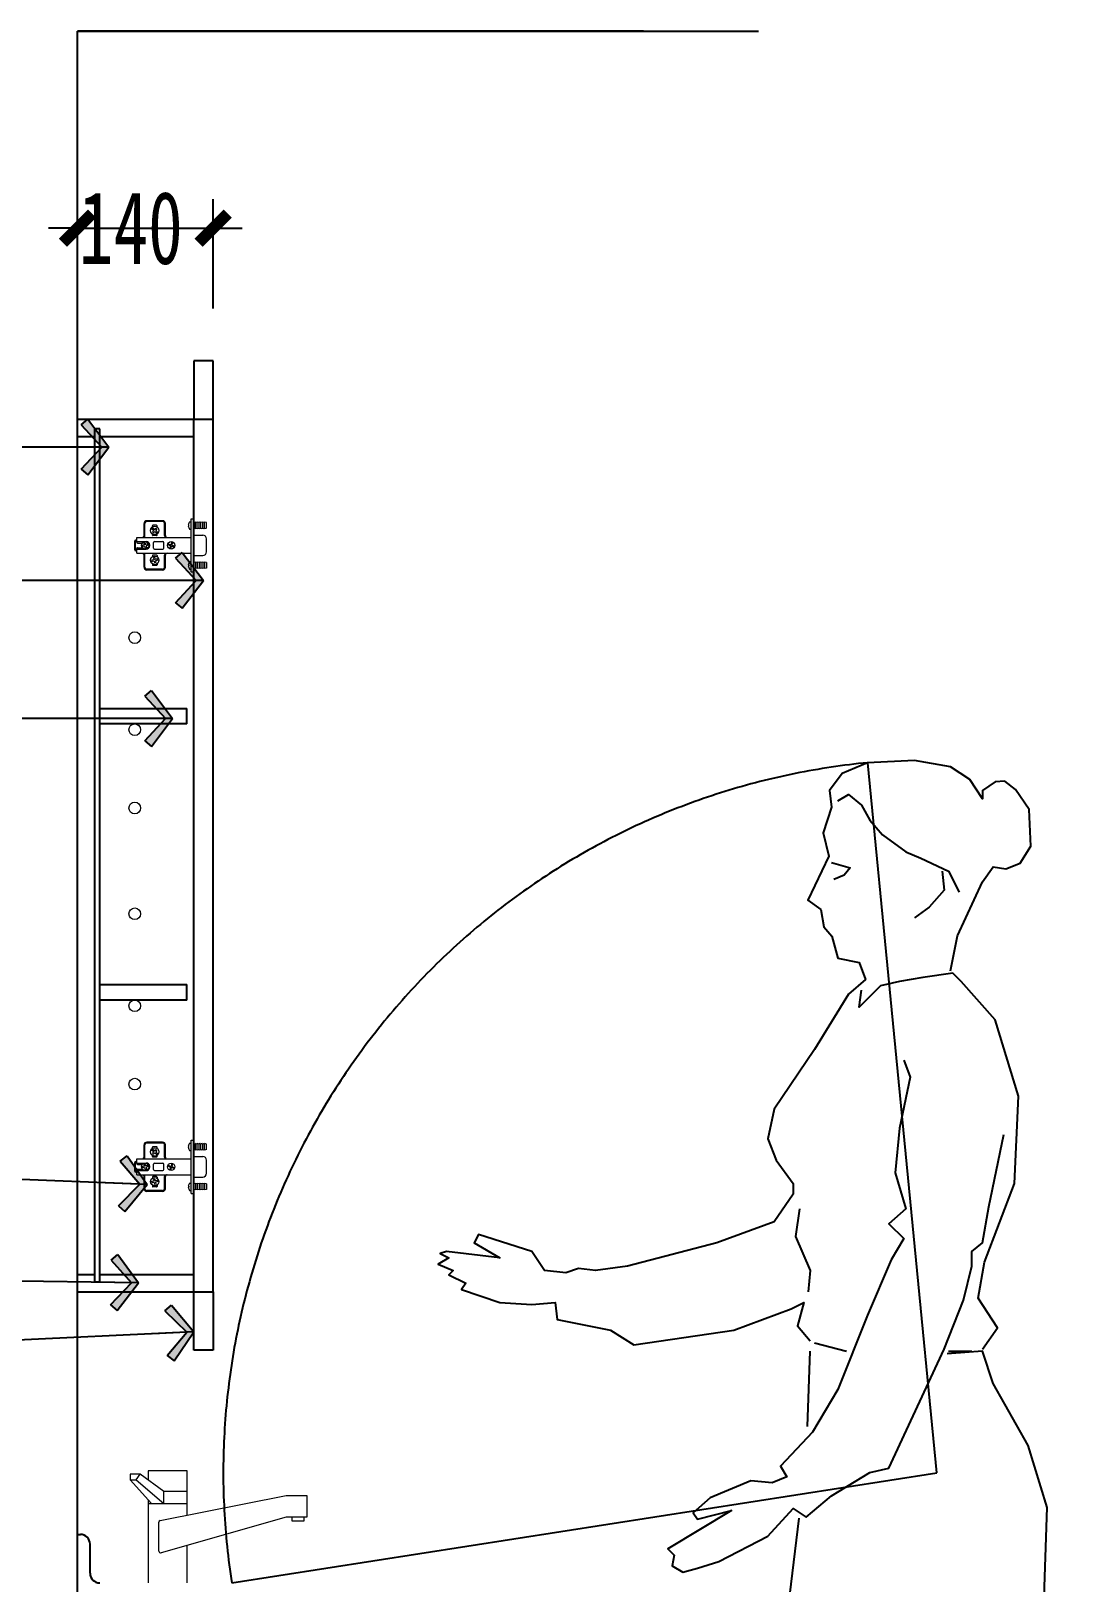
# Model space of a CAD drawing. Header units: millimetres. Extents: x 3104083 to 3173399, y -3165492 to -3044687.
# Drawn here: x 3143369 to 3144436, y -3120005 to -3118405 of the extents above; entities that cross this region are included whole.
import ezdxf

# ---------------------------------------------------------------- set-up
doc = ezdxf.new("R2010")
doc.units = ezdxf.units.MM
doc.header["$LTSCALE"] = 500
doc.header["$MEASUREMENT"] = 0
doc.header["$PDMODE"] = 2
doc.linetypes.add('ACAD_ISO03W100', pattern=[30, 12, -18])
doc.layers.get('0').update_dxf_attribs({"linetype": 'CONTINUOUS'})
doc.layers.get('DEFPOINTS').update_dxf_attribs({"linetype": 'CONTINUOUS'})
for name, color, linetype in [('1', 1, 'CONTINUOUS'), ('P-完成面', 3, 'CONTINUOUS'), ('W-基础引线', 35, 'CONTINUOUS'), ('台面', 4, 'CONTINUOUS'), ('柜体', 2, 'CONTINUOUS')]:
    doc.layers.add(name, color=color, linetype=linetype)
for name, color, linetype, lineweight in [('五金辅助件', 25, 'CONTINUOUS', 13), ('墙体', 6, 'CONTINUOUS', 25), ('家具1', 65, 'CONTINUOUS', 9)]:
    doc.layers.add(name, color=color, linetype=linetype, lineweight=lineweight)
doc.styles.add('DIM', font='SimSun.ttf', dxfattribs={"width": 0.7})
doc.dimstyles.new('30', dxfattribs={"dimscale": 30, "dimtxt": 2.5, "dimasz": 1, "dimexe": 1, "dimexo": 1, "dimgap": 0.5, "dimtad": 1, "dimdec": 0, "dimzin": 0, "dimdsep": 46, "dimtxsty": 'DIM', "dimblk": 'ARCHTICK', "dimcen": 0, "dimclrd": 5, "dimclre": 5, "dimclrt": 35, "dimadec": 0, "dimazin": 0, "dimtfac": 0.5, "dimtdec": 0, "dimtix": 1, "dimtmove": 2, "dimatfit": 2, "dimldrblk": 'A', "dimfxl": 0, "dimtolj": 1, "dimtzin": 0, "dimlwd": -1, "dimlwe": -1, "dimarcsym": 0})
doc.dimstyles.new('基础引线', dxfattribs={"dimtxt": 3, "dimasz": 0.7, "dimexe": 2, "dimexo": 6, "dimgap": 1, "dimtad": 1, "dimdec": 0, "dimdsep": 46, "dimtxsty": 'Standard', "dimblk1": 'A', "dimblk2": 'A', "dimsah": 1, "dimcen": 3, "dimdle": 200, "dimclrd": 256, "dimclre": 256, "dimclrt": 2, "dimadec": 0, "dimazin": 0, "dimtfac": 1, "dimtdec": 0, "dimtix": 1, "dimtmove": 1, "dimatfit": 3, "dimldrblk": 'A', "dimfxl": 0, "dimtvp": 1, "dimtolj": 1, "dimtzin": 0, "dimarcsym": 0})

# ---------------------------------------------------------------- blocks, each defined once
blk = doc.blocks.new('_ArchTick')
at = {"color": 0, "linetype": 'ByBlock', "const_width": 0.4}
blk.add_lwpolyline([(-0.5, -0.5), (0.5, 0.5)], dxfattribs=at)
blk = doc.blocks.new('*D1781')
at = {"layer": 'DEFPOINTS', "color": 0, "ltscale": 100}
for p in [(3143556.6, -3118608.1), (3143416.6, -3118720.8), (3143556.6, -3118720.8)]:
    blk.add_point(p, dxfattribs=at)
at = {"layer": 'P-完成面', "color": 5, "ltscale": 100}
for p, q in [((3143416.6, -3118690.8), (3143416.6, -3118578.1)), ((3143556.6, -3118690.8), (3143556.6, -3118578.1)), ((3143416.6, -3118608.1), (3143386.6, -3118608.1)), ((3143416.6, -3118608.1), (3143556.6, -3118608.1)), ((3143556.6, -3118608.1), (3143586.6, -3118608.1))]:
    blk.add_line(p, q, dxfattribs=at)
at = {"layer": 'P-完成面', "color": 5, "ltscale": 100, "xscale": 30, "yscale": 30, "zscale": 30}
blk.add_blockref('_ArchTick', (3143416.6, -3118608.1), dxfattribs=at)
at = {"layer": 'P-完成面', "color": 5, "ltscale": 100, "xscale": 30, "yscale": 30, "zscale": 30, "rotation": 180}
blk.add_blockref('_ArchTick', (3143556.6, -3118608.1), dxfattribs=at)
at = {"layer": 'P-完成面', "color": 35, "ltscale": 100, "insert": (3143471.6, -3118608.1), "char_height": 75, "attachment_point": 5, "style": 'DIM'}
blk.add_mtext('\\A1;140', dxfattribs=at)
blk = doc.blocks.new('A')
for p, q in [((-1.435, 1.148), (-1.09, 1.437)), ((-1.435, 1.148), (-0.369, 0)), ((-1.09, 1.437), (0, 0)), ((-0.369, 0), (-2.127, 0)), ((-1.435, -1.148), (-0.369, 0)), ((-1.09, -1.437), (0, 0)), ((-1.435, -1.148), (-1.09, -1.437))]:
    blk.add_line(p, q)
for points in [[(-1.435, 1.148), (-1.09, 1.437), (-0.369, 0), (0, 0)], [(-1.435, -1.148), (-1.09, -1.437), (-0.369, 0), (0, 0)]]:
    blk.add_solid(points)
blk = doc.blocks.new('F02FMA01')
at = {"color": 0, "linetype": 'ByBlock'}
for p, q in [((31.9, 1529.2), (34.1, 1509.5)), ((34.1, 1509.5), (18.7, 1491.9)), ((18.7, 1491.9), (3.4, 1481)), ((-104.6, 1034.2), (-107.3, 956.5))]:
    blk.add_line(p, q, dxfattribs=at)
for points in [[(40.6, 1426.2), (47.8, 1462.5), (73.5, 1518.2), (84.5, 1533.6), (97.6, 1531.4), (112.4, 1537.3), (123.3, 1554.8), (121.8, 1592.7), (107.4, 1613.2), (96.4, 1622), (86.7, 1621.2), (73.5, 1612.4), (73.5, 1603.7), (60.4, 1623.4), (40.6, 1636.5), (3.4, 1643.1), (-44.9, 1640.9), (-71.2, 1629.9), (-84.3, 1612.4), (-82.1, 1594.9), (-90.9, 1568.6), (-84.9, 1544.7), (-106.7, 1499.2), (-93.1, 1489.7), (-90, 1471.6), (-81.7, 1461.9), (-75.6, 1439.4), (-53.6, 1435), (-47.1, 1417.5), (-64.6, 1402.1), (-99.7, 1345.2), (-141.3, 1283.8), (-147.9, 1253.2), (-139.1, 1231.2), (-121.6, 1207.1), (-121.6, 1196.2), (-141.3, 1167.7), (-200.5, 1145.8), (-292.6, 1121.7), (-325.5, 1117.3), (-343.1, 1119.5), (-356.2, 1115.1), (-378.1, 1117.3), (-391.3, 1137), (-446.1, 1154.6), (-450.5, 1145.8), (-424.2, 1130.5), (-479, 1137), (-485.6, 1134.9), (-476.8, 1130.5), (-487.8, 1123.9), (-472.4, 1117.3), (-476.8, 1112.9), (-459.3, 1104.2), (-463.6, 1097.6), (-424.2, 1084.5), (-391.3, 1082.3), (-367.2, 1084.5), (-365, 1066.9), (-310.2, 1056), (-286, 1040.7), (-183, 1056), (-123.8, 1077.9), (-110.6, 1084.5), (-117.2, 1060.4), (-104.1, 1045)], [(-75.6, 1601.5), (-64.6, 1608), (-51.4, 1597.1), (-42.7, 1581.8), (-29.5, 1566.4), (-5.4, 1548.9), (9.9, 1542.3), (38.5, 1529.2), (49.4, 1507.3)], [(-82.1, 1537.9), (-62.9, 1532.6), (-69, 1524.8), (-79.9, 1520.4)], [(73.5, 1036.3), (88.9, 1058.2), (69.1, 1088.9), (75.7, 1126.1), (106.4, 1207.1), (110.8, 1297), (86.7, 1375.8), (51.6, 1415.3), (42.8, 1424), (12.1, 1419.6), (-12, 1415.3), (-31.7, 1410.9), (-53.6, 1389), (-51.4, 1406.5)], [(-7.6, 1334.2), (-1, 1316.7), (-12, 1264.1), (-16.4, 1218.1), (-5.4, 1180.9), (-22.9, 1165.5), (-7.6, 1150.2), (-20.7, 1128.3), (-44.9, 1071.3), (-75.6, 994.7), (-101.9, 950.8), (-134.8, 915.8), (-128.2, 904.8), (-143.5, 898.3), (-165.5, 900.5), (-207.1, 882.9), (-224.7, 867.6), (-220.3, 861), (-185.2, 869.8), (-251, 830.4), (-244.4, 823.8), (-246.6, 812.8), (-235.6, 806.3), (-220.3, 810.6), (-198.3, 817.2), (-147.9, 843.5), (-121.6, 872), (-108.4, 863.2), (-82.1, 885.1), (-42.7, 909.2), (-22.9, 913.6), (34.1, 1036.3), (53.8, 1086.7), (62.6, 1121.7), (62.6, 1137), (73.5, 1145.8), (80.1, 1183.1), (95.5, 1257.5)], [(-115, 1180.9), (-119.4, 1152.4), (-104.1, 1117.3), (-106.3, 1095.4)], [(-99.7, 1042.8), (-66.8, 1034.1)], [(-115.7, 862), (-132.4, 725.9), (-132.4, 539.7), (-126.8, 375.8), (-104.6, 359.2), (-76.8, 348), (-60.1, 348), (-54.5, 217.5), (-57.3, 120.2), (-71.2, 78.6), (-132.4, 48), (-196.3, 25.8), (-201.9, 11.9), (-185.2, 6.3), (-160.2, 6.3), (-157.4, -4.8), (-115.7, -4.8), (48.4, -2), (53.9, 31.3), (37.2, 56.3), (31.7, 98), (42.8, 198), (67.8, 303.6), (76.2, 350.8), (137.3, 350.8), (159.6, 359.2), (148.5, 525.8), (134.6, 709.2), (140.1, 873.1), (120.7, 937), (84.5, 1000.9), (73.4, 1034.2), (37.2, 1031.5)], [(38.5, 1034.1), (62.6, 1034.1)], [(-149.1, 20.2), (-118.5, 28.6), (-68.4, 50.8), (-37.8, 78.6), (-26.7, 123), (-23.9, 228.6), (-29.5, 348)]]:
    blk.add_lwpolyline(points, dxfattribs=at)

msp = doc.modelspace()

# ---------------------------------------------------------------- linework, layer by layer
at = {"layer": '五金辅助件'}
for p, q in [((3143504.476, -3118909.678), (3143488.156, -3118909.678)), ((3143504.476, -3118910.638), (3143488.156, -3118910.638)), ((3143532.316, -3118910.72), (3143533.756, -3118910.72)), ((3143533.756, -3118962.478), (3143533.756, -3118907.758)), ((3143533.756, -3118907.758), (3143536.636, -3118907.758)), ((3143538.177, -3118911.68), (3143536.636, -3118911.295)), ((3143540.097, -3118911.68), (3143538.177, -3118911.2)), ((3143538.177, -3118917.92), (3143538.177, -3118911.2)), ((3143542.017, -3118911.68), (3143540.097, -3118911.2)), ((3143540.097, -3118917.92), (3143540.097, -3118911.2)), ((3143543.937, -3118911.68), (3143542.017, -3118911.2)), ((3143542.017, -3118917.92), (3143542.017, -3118911.2)), ((3143545.857, -3118911.68), (3143543.937, -3118911.2)), ((3143543.937, -3118917.92), (3143543.937, -3118911.2)), ((3143547.777, -3118911.68), (3143545.857, -3118911.2)), ((3143545.857, -3118917.92), (3143545.857, -3118911.2)), ((3143549.697, -3118911.68), (3143547.777, -3118911.2)), ((3143547.777, -3118917.92), (3143547.777, -3118911.2)), ((3143549.697, -3118917.44), (3143549.697, -3118911.68)), ((3143477.72, -3118926.958), (3143533.756, -3118926.958)), ((3143477.72, -3118931.758), (3143477.72, -3118926.958)), ((3143485.276, -3118924.816), (3143485.276, -3118912.558)), ((3143486.236, -3118924.816), (3143486.236, -3118912.558)), ((3143492.693, -3118917.405), (3143495.298, -3118919.801)), ((3143493.667, -3118916.345), (3143496.273, -3118918.741)), ((3143493.916, -3118916.166), (3143493.916, -3118914.958)), ((3143493.916, -3118924.558), (3143493.916, -3118923.35)), ((3143495.298, -3118919.801), (3143493.999, -3118921.214)), ((3143493.999, -3118921.214), (3143495.059, -3118922.189)), ((3143498.236, -3118914.478), (3143494.396, -3118914.478)), ((3143498.236, -3118925.038), (3143494.396, -3118925.038)), ((3143496.358, -3118920.776), (3143495.059, -3118922.189)), ((3143497.572, -3118917.328), (3143496.273, -3118918.741)), ((3143496.358, -3118920.776), (3143498.964, -3118923.171)), ((3143498.632, -3118918.302), (3143497.333, -3118919.716)), ((3143497.333, -3118919.716), (3143499.938, -3118922.111)), ((3143497.572, -3118917.328), (3143498.632, -3118918.302)), ((3143498.716, -3118916.166), (3143498.716, -3118914.958)), ((3143498.716, -3118924.558), (3143498.716, -3118923.35)), ((3143506.396, -3118925.038), (3143506.396, -3118912.558)), ((3143507.356, -3118925.038), (3143507.356, -3118912.558)), ((3143530.876, -3118914.08), (3143531.366, -3118914.08)), ((3143530.876, -3118915.04), (3143531.366, -3118915.04)), ((3143531.366, -3118915.04), (3143531.366, -3118914.08)), ((3143532.316, -3118918.4), (3143533.756, -3118918.4)), ((3143538.177, -3118917.44), (3143536.636, -3118917.826)), ((3143536.636, -3118924.558), (3143545.857, -3118924.558)), ((3143540.097, -3118917.44), (3143538.177, -3118917.92)), ((3143542.017, -3118917.44), (3143540.097, -3118917.92)), ((3143543.937, -3118917.44), (3143542.017, -3118917.92)), ((3143545.857, -3118917.44), (3143543.937, -3118917.92)), ((3143547.777, -3118917.44), (3143545.857, -3118917.92)), ((3143549.697, -3118917.44), (3143547.777, -3118917.92)), ((3143475.676, -3118939.684), (3143475.676, -3118930.553)), ((3143476.36, -3118929.633), (3143477.72, -3118929.225)), ((3143477.72, -3118941.012), (3143476.36, -3118940.604)), ((3143476.636, -3118938.97), (3143476.636, -3118931.267)), ((3143477.32, -3118930.347), (3143477.72, -3118930.227)), ((3143477.72, -3118940.009), (3143477.32, -3118939.889)), ((3143477.72, -3118931.278), (3143487.32, -3118931.278)), ((3143477.72, -3118943.278), (3143477.72, -3118938.478)), ((3143477.72, -3118938.958), (3143487.32, -3118938.958)), ((3143477.72, -3118943.278), (3143533.756, -3118943.278)), ((3143478.68, -3118932.718), (3143483.458, -3118932.718)), ((3143478.68, -3118937.518), (3143483.458, -3118937.518)), ((3143485.592, -3118934.578), (3143482.552, -3118935.277)), ((3143485.915, -3118935.981), (3143482.874, -3118936.68)), ((3143486.566, -3118932.384), (3143485.162, -3118932.707)), ((3143485.162, -3118932.707), (3143485.592, -3118934.578)), ((3143485.915, -3118935.981), (3143486.345, -3118937.853)), ((3143487.748, -3118937.53), (3143486.345, -3118937.853)), ((3143486.566, -3118932.384), (3143486.996, -3118934.255)), ((3143490.037, -3118933.557), (3143486.996, -3118934.255)), ((3143490.359, -3118934.96), (3143487.318, -3118935.659)), ((3143487.318, -3118935.659), (3143487.748, -3118937.53)), ((3143491.16, -3118935.598), (3143491.16, -3118934.638)), ((3143495, -3118937.998), (3143495, -3118932.238)), ((3143495.96, -3118931.278), (3143504.6, -3118931.278)), ((3143495.96, -3118938.958), (3143504.6, -3118938.958)), ((3143505.56, -3118937.998), (3143505.56, -3118932.238)), ((3143509.46, -3118934.287), (3143512.175, -3118935.25)), ((3143509.781, -3118933.382), (3143512.496, -3118934.345)), ((3143512.466, -3118935.863), (3143511.503, -3118938.577)), ((3143513.371, -3118936.184), (3143512.408, -3118938.898)), ((3143514.072, -3118931.339), (3143513.108, -3118934.053)), ((3143513.984, -3118935.892), (3143516.698, -3118936.855)), ((3143514.976, -3118931.66), (3143514.013, -3118934.374)), ((3143514.305, -3118934.987), (3143517.019, -3118935.95)), ((3143549.697, -3118941.838), (3143549.697, -3118928.398)), ((3143485.276, -3118957.678), (3143485.276, -3118945.421)), ((3143486.236, -3118957.678), (3143486.236, -3118945.421)), ((3143504.476, -3118959.598), (3143488.156, -3118959.598)), ((3143495.453, -3118949.938), (3143492.003, -3118950.73)), ((3143495.775, -3118951.341), (3143492.325, -3118952.134)), ((3143493.916, -3118945.678), (3143493.916, -3118946.886)), ((3143493.916, -3118954.07), (3143493.916, -3118955.278)), ((3143498.236, -3118945.198), (3143494.396, -3118945.198)), ((3143498.236, -3118955.758), (3143494.396, -3118955.758)), ((3143496.426, -3118947.744), (3143495.023, -3118948.067)), ((3143495.023, -3118948.067), (3143495.453, -3118949.938)), ((3143495.775, -3118951.341), (3143496.205, -3118953.213)), ((3143497.608, -3118952.89), (3143496.205, -3118953.213)), ((3143496.426, -3118947.744), (3143496.856, -3118949.615)), ((3143500.306, -3118948.823), (3143496.856, -3118949.615)), ((3143500.628, -3118950.226), (3143497.179, -3118951.019)), ((3143497.179, -3118951.019), (3143497.608, -3118952.89)), ((3143498.716, -3118945.678), (3143498.716, -3118946.886)), ((3143498.716, -3118954.07), (3143498.716, -3118955.278)), ((3143506.396, -3118957.678), (3143506.396, -3118945.198)), ((3143507.356, -3118957.678), (3143507.356, -3118945.198)), ((3143530.876, -3118955.197), (3143531.366, -3118955.197)), ((3143530.876, -3118956.157), (3143531.366, -3118956.157)), ((3143531.366, -3118955.197), (3143531.366, -3118956.157)), ((3143532.316, -3118951.837), (3143533.756, -3118951.837)), ((3143532.316, -3118959.517), (3143533.756, -3118959.517)), ((3143536.636, -3118945.678), (3143545.857, -3118945.678)), ((3143538.177, -3118952.797), (3143536.636, -3118952.411)), ((3143538.177, -3118958.557), (3143536.636, -3118958.942)), ((3143538.177, -3118952.317), (3143538.177, -3118959.037)), ((3143540.097, -3118952.797), (3143538.177, -3118952.317)), ((3143540.097, -3118958.557), (3143538.177, -3118959.037)), ((3143540.097, -3118952.317), (3143540.097, -3118959.037)), ((3143542.017, -3118952.797), (3143540.097, -3118952.317)), ((3143542.017, -3118958.557), (3143540.097, -3118959.037)), ((3143542.017, -3118952.317), (3143542.017, -3118959.037)), ((3143543.937, -3118952.797), (3143542.017, -3118952.317)), ((3143543.937, -3118958.557), (3143542.017, -3118959.037)), ((3143543.937, -3118952.317), (3143543.937, -3118959.037)), ((3143545.857, -3118952.797), (3143543.937, -3118952.317)), ((3143545.857, -3118958.557), (3143543.937, -3118959.037)), ((3143545.857, -3118952.317), (3143545.857, -3118959.037)), ((3143547.777, -3118952.797), (3143545.857, -3118952.317)), ((3143547.777, -3118958.557), (3143545.857, -3118959.037)), ((3143547.777, -3118952.317), (3143547.777, -3118959.037)), ((3143549.697, -3118952.797), (3143547.777, -3118952.317)), ((3143549.697, -3118958.557), (3143547.777, -3118959.037)), ((3143549.697, -3118952.797), (3143549.697, -3118958.557)), ((3143504.476, -3118960.558), (3143488.156, -3118960.558)), ((3143533.756, -3118962.478), (3143536.636, -3118962.478)), ((3143504.476, -3119550.377), (3143488.156, -3119550.377)), ((3143504.476, -3119551.337), (3143488.156, -3119551.337)), ((3143532.316, -3119551.419), (3143533.756, -3119551.419)), ((3143533.756, -3119603.177), (3143533.756, -3119548.457)), ((3143533.756, -3119548.457), (3143536.636, -3119548.457)), ((3143540.097, -3119552.379), (3143538.177, -3119551.899)), ((3143538.177, -3119558.619), (3143538.177, -3119551.899)), ((3143542.017, -3119552.379), (3143540.097, -3119551.899)), ((3143540.097, -3119558.619), (3143540.097, -3119551.899)), ((3143543.937, -3119552.379), (3143542.017, -3119551.899)), ((3143542.017, -3119558.619), (3143542.017, -3119551.899)), ((3143545.857, -3119552.379), (3143543.937, -3119551.899)), ((3143543.937, -3119558.619), (3143543.937, -3119551.899)), ((3143547.777, -3119552.379), (3143545.857, -3119551.899)), ((3143545.857, -3119558.619), (3143545.857, -3119551.899)), ((3143549.697, -3119552.379), (3143547.777, -3119551.899)), ((3143547.777, -3119558.619), (3143547.777, -3119551.899)), ((3143477.72, -3119567.657), (3143533.756, -3119567.657)), ((3143477.72, -3119572.457), (3143477.72, -3119567.657)), ((3143485.276, -3119565.514), (3143485.276, -3119553.257)), ((3143486.236, -3119565.514), (3143486.236, -3119553.257)), ((3143492.693, -3119558.104), (3143495.298, -3119560.499)), ((3143493.667, -3119557.044), (3143496.273, -3119559.439)), ((3143493.916, -3119556.865), (3143493.916, -3119555.657)), ((3143493.916, -3119565.257), (3143493.916, -3119564.049)), ((3143495.298, -3119560.499), (3143493.999, -3119561.913)), ((3143493.999, -3119561.913), (3143495.059, -3119562.887)), ((3143498.236, -3119555.177), (3143494.396, -3119555.177)), ((3143498.236, -3119565.737), (3143494.396, -3119565.737)), ((3143496.358, -3119561.474), (3143495.059, -3119562.887)), ((3143497.572, -3119558.026), (3143496.273, -3119559.439)), ((3143496.358, -3119561.474), (3143498.964, -3119563.87)), ((3143498.632, -3119559.001), (3143497.333, -3119560.414)), ((3143497.333, -3119560.414), (3143499.938, -3119562.81)), ((3143497.572, -3119558.026), (3143498.632, -3119559.001)), ((3143498.716, -3119556.865), (3143498.716, -3119555.657)), ((3143498.716, -3119565.257), (3143498.716, -3119564.049)), ((3143506.396, -3119565.737), (3143506.396, -3119553.257)), ((3143507.356, -3119565.737), (3143507.356, -3119553.257)), ((3143530.876, -3119554.779), (3143531.366, -3119554.779)), ((3143530.876, -3119555.739), (3143531.366, -3119555.739)), ((3143531.366, -3119555.739), (3143531.366, -3119554.779)), ((3143532.316, -3119559.099), (3143533.756, -3119559.099)), ((3143538.177, -3119552.379), (3143536.636, -3119551.993)), ((3143538.177, -3119558.139), (3143536.636, -3119558.524)), ((3143536.636, -3119565.257), (3143545.857, -3119565.257)), ((3143540.097, -3119558.139), (3143538.177, -3119558.619)), ((3143542.017, -3119558.139), (3143540.097, -3119558.619)), ((3143543.937, -3119558.139), (3143542.017, -3119558.619)), ((3143545.857, -3119558.139), (3143543.937, -3119558.619)), ((3143547.777, -3119558.139), (3143545.857, -3119558.619)), ((3143549.697, -3119558.139), (3143547.777, -3119558.619)), ((3143549.697, -3119558.139), (3143549.697, -3119552.379)), ((3143475.676, -3119580.382), (3143475.676, -3119571.251)), ((3143476.36, -3119570.331), (3143477.72, -3119569.923)), ((3143477.72, -3119581.71), (3143476.36, -3119581.302)), ((3143476.636, -3119579.668), (3143476.636, -3119571.965)), ((3143477.32, -3119571.046), (3143477.72, -3119570.926)), ((3143477.72, -3119580.708), (3143477.32, -3119580.588)), ((3143477.72, -3119571.977), (3143487.32, -3119571.977)), ((3143477.72, -3119583.977), (3143477.72, -3119579.177)), ((3143477.72, -3119579.657), (3143487.32, -3119579.657)), ((3143477.72, -3119583.977), (3143533.756, -3119583.977)), ((3143478.68, -3119573.417), (3143483.458, -3119573.417)), ((3143478.68, -3119578.217), (3143483.458, -3119578.217)), ((3143485.592, -3119575.276), (3143482.552, -3119575.975)), ((3143485.915, -3119576.68), (3143482.874, -3119577.378)), ((3143486.566, -3119573.083), (3143485.162, -3119573.405)), ((3143485.162, -3119573.405), (3143485.592, -3119575.276)), ((3143485.915, -3119576.68), (3143486.345, -3119578.551)), ((3143487.748, -3119578.228), (3143486.345, -3119578.551)), ((3143486.566, -3119573.083), (3143486.996, -3119574.954)), ((3143490.037, -3119574.255), (3143486.996, -3119574.954)), ((3143490.359, -3119575.659), (3143487.318, -3119576.357)), ((3143487.318, -3119576.357), (3143487.748, -3119578.228)), ((3143491.16, -3119576.297), (3143491.16, -3119575.337)), ((3143495, -3119578.697), (3143495, -3119572.937)), ((3143495.96, -3119571.977), (3143504.6, -3119571.977)), ((3143495.96, -3119579.657), (3143504.6, -3119579.657)), ((3143505.56, -3119578.697), (3143505.56, -3119572.937)), ((3143509.46, -3119574.985), (3143512.175, -3119575.948)), ((3143509.781, -3119574.08), (3143512.496, -3119575.043)), ((3143512.466, -3119576.561), (3143511.503, -3119579.275)), ((3143513.371, -3119576.882), (3143512.408, -3119579.596)), ((3143514.072, -3119572.037), (3143513.108, -3119574.751)), ((3143513.984, -3119576.59), (3143516.698, -3119577.553)), ((3143514.976, -3119572.358), (3143514.013, -3119575.073)), ((3143514.305, -3119575.685), (3143517.019, -3119576.648)), ((3143549.697, -3119582.537), (3143549.697, -3119569.097)), ((3143485.276, -3119598.377), (3143485.276, -3119586.12)), ((3143486.236, -3119598.377), (3143486.236, -3119586.12)), ((3143495.453, -3119590.636), (3143492.003, -3119591.429)), ((3143495.775, -3119592.04), (3143492.325, -3119592.832)), ((3143493.916, -3119586.377), (3143493.916, -3119587.585)), ((3143493.916, -3119594.769), (3143493.916, -3119595.977)), ((3143498.236, -3119585.897), (3143494.396, -3119585.897)), ((3143498.236, -3119596.457), (3143494.396, -3119596.457)), ((3143496.426, -3119588.443), (3143495.023, -3119588.765)), ((3143495.023, -3119588.765), (3143495.453, -3119590.636)), ((3143495.775, -3119592.04), (3143496.205, -3119593.911)), ((3143497.608, -3119593.588), (3143496.205, -3119593.911)), ((3143496.426, -3119588.443), (3143496.856, -3119590.314)), ((3143500.306, -3119589.521), (3143496.856, -3119590.314)), ((3143500.628, -3119590.925), (3143497.179, -3119591.717)), ((3143497.179, -3119591.717), (3143497.608, -3119593.588)), ((3143498.716, -3119586.377), (3143498.716, -3119587.585)), ((3143498.716, -3119594.769), (3143498.716, -3119595.977)), ((3143506.396, -3119598.377), (3143506.396, -3119585.897)), ((3143507.356, -3119598.377), (3143507.356, -3119585.897)), ((3143530.876, -3119595.895), (3143531.366, -3119595.895)), ((3143530.876, -3119596.855), (3143531.366, -3119596.855)), ((3143531.366, -3119595.895), (3143531.366, -3119596.855)), ((3143532.316, -3119592.535), (3143533.756, -3119592.535)), ((3143536.636, -3119586.377), (3143545.857, -3119586.377)), ((3143538.177, -3119593.495), (3143536.636, -3119593.109)), ((3143538.177, -3119599.255), (3143536.636, -3119599.64)), ((3143538.177, -3119593.015), (3143538.177, -3119599.735)), ((3143540.097, -3119593.495), (3143538.177, -3119593.015)), ((3143540.097, -3119599.255), (3143538.177, -3119599.735)), ((3143540.097, -3119593.015), (3143540.097, -3119599.735)), ((3143542.017, -3119593.495), (3143540.097, -3119593.015)), ((3143542.017, -3119599.255), (3143540.097, -3119599.735)), ((3143542.017, -3119593.015), (3143542.017, -3119599.735)), ((3143543.937, -3119593.495), (3143542.017, -3119593.015)), ((3143543.937, -3119599.255), (3143542.017, -3119599.735)), ((3143543.937, -3119593.015), (3143543.937, -3119599.735)), ((3143545.857, -3119593.495), (3143543.937, -3119593.015)), ((3143545.857, -3119599.255), (3143543.937, -3119599.735)), ((3143545.857, -3119593.015), (3143545.857, -3119599.735)), ((3143547.777, -3119593.495), (3143545.857, -3119593.015)), ((3143547.777, -3119599.255), (3143545.857, -3119599.735)), ((3143547.777, -3119593.015), (3143547.777, -3119599.735)), ((3143549.697, -3119593.495), (3143547.777, -3119593.015)), ((3143549.697, -3119599.255), (3143547.777, -3119599.735)), ((3143549.697, -3119593.495), (3143549.697, -3119599.255)), ((3143504.476, -3119600.297), (3143488.156, -3119600.297)), ((3143504.476, -3119601.257), (3143488.156, -3119601.257)), ((3143532.316, -3119600.215), (3143533.756, -3119600.215)), ((3143533.756, -3119603.177), (3143536.636, -3119603.177))]:
    msp.add_line(p, q, dxfattribs=at)
for centre, radius in [((3143496.316, -3118919.758), 4.32), ((3143486.455, -3118935.118), 3.84), ((3143513.24, -3118935.118), 3.84), ((3143496.316, -3118950.478), 4.32), ((3143475.691, -3119030.295), 5.991), ((3143475.691, -3119125.18), 5.991), ((3143475.691, -3119205.907), 5.991), ((3143475.691, -3119314.983), 5.991), ((3143475.691, -3119409.869), 5.991), ((3143475.691, -3119490.595), 5.991), ((3143496.316, -3119560.457), 4.32), ((3143486.455, -3119575.817), 3.84), ((3143513.24, -3119575.817), 3.84), ((3143496.316, -3119591.177), 4.32)]:
    msp.add_circle(centre, radius, dxfattribs=at)
for centre, radius, start, end in [((3143488.156, -3118912.558), 2.88, 90, 180), ((3143488.156, -3118912.558), 1.92, 90, 180), ((3143504.476, -3118912.558), 2.88, 0, 90), ((3143504.476, -3118912.558), 1.92, 0, 90), ((3143536.716, -3118914.56), 5.84, 138.88791, 175.285439), ((3143482.396, -3118924.816), 2.88, 311.924093, 0), ((3143482.396, -3118924.816), 3.84, 326.080816, 0), ((3143496.316, -3118919.758), 2.869, 122.868001, 151.937832), ((3143494.396, -3118914.958), 0.48, 90, 180), ((3143494.396, -3118924.558), 0.48, 180, 270), ((3143496.316, -3118919.758), 2.869, 302.868001, 331.937832), ((3143498.236, -3118914.958), 0.48, 0, 90), ((3143498.236, -3118924.558), 0.48, 270, 0), ((3143509.276, -3118925.038), 2.88, 180, 221.810315), ((3143509.276, -3118925.038), 1.92, 180, 270), ((3143536.716, -3118914.56), 5.84, 184.714561, 221.11209), ((3143545.857, -3118928.398), 3.84, 0, 90), ((3143476.636, -3118930.553), 0.96, 106.699244, 180), ((3143476.636, -3118939.684), 0.96, 180, 253.300756), ((3143477.596, -3118931.267), 0.96, 106.699244, 180), ((3143477.596, -3118938.97), 0.96, 180, 253.300756), ((3143478.68, -3118931.758), 0.96, 180, 270), ((3143478.68, -3118938.478), 0.96, 90, 180), ((3143486.455, -3118935.118), 2.73, 177.650754, 208.229505), ((3143482.396, -3118945.421), 2.88, 0, 48.075907), ((3143482.396, -3118945.421), 3.84, 0, 33.919184), ((3143487.705, -3118934.713), 3.456, 1.233582, 96.394568), ((3143487.705, -3118935.524), 3.456, 263.605432, 358.766418), ((3143486.455, -3118935.118), 2.73, 357.650754, 28.229505), ((3143495.96, -3118932.238), 0.96, 90, 180), ((3143495.96, -3118937.998), 0.96, 180, 270), ((3143504.6, -3118932.238), 0.96, 0, 90), ((3143504.6, -3118937.998), 0.96, 270, 0), ((3143509.276, -3118945.198), 2.88, 138.189685, 180), ((3143509.276, -3118945.198), 1.92, 90, 180), ((3143512.014, -3118935.702), 0.48, 340.464436, 70.464436), ((3143512.656, -3118933.893), 0.48, 250.464436, 340.464436), ((3143513.824, -3118936.344), 0.48, 70.464436, 160.464436), ((3143514.466, -3118934.535), 0.48, 160.464436, 250.464436), ((3143545.857, -3118941.838), 3.84, 270, 0), ((3143488.156, -3118957.678), 2.88, 180, 270), ((3143488.156, -3118957.678), 1.92, 180, 270), ((3143496.316, -3118950.478), 2.869, 178.405214, 207.475045), ((3143494.396, -3118945.678), 0.48, 90, 180), ((3143494.396, -3118955.278), 0.48, 180, 270), ((3143498.236, -3118945.678), 0.48, 0, 90), ((3143498.236, -3118955.278), 0.48, 270, 0), ((3143496.316, -3118950.478), 2.869, 358.405214, 27.475045), ((3143504.476, -3118957.678), 1.92, 270, 0), ((3143504.476, -3118957.678), 2.88, 270, 0), ((3143536.716, -3118955.677), 5.84, 138.88791, 175.285439), ((3143536.716, -3118955.677), 5.84, 184.714561, 221.11209), ((3143488.156, -3119553.257), 2.88, 90, 180), ((3143488.156, -3119553.257), 1.92, 90, 180), ((3143504.476, -3119553.257), 2.88, 0, 90), ((3143504.476, -3119553.257), 1.92, 0, 90), ((3143536.716, -3119555.259), 5.84, 138.88791, 175.285439), ((3143482.396, -3119565.514), 2.88, 311.924093, 0), ((3143482.396, -3119565.514), 3.84, 326.080816, 0), ((3143496.316, -3119560.457), 2.869, 122.868001, 151.937832), ((3143494.396, -3119555.657), 0.48, 90, 180), ((3143494.396, -3119565.257), 0.48, 180, 270), ((3143496.316, -3119560.457), 2.869, 302.868001, 331.937832), ((3143498.236, -3119555.657), 0.48, 0, 90), ((3143498.236, -3119565.257), 0.48, 270, 0), ((3143509.276, -3119565.737), 2.88, 180, 221.810315), ((3143509.276, -3119565.737), 1.92, 180, 270), ((3143536.716, -3119555.259), 5.84, 184.714561, 221.11209), ((3143545.857, -3119569.097), 3.84, 0, 90), ((3143476.636, -3119571.251), 0.96, 106.699244, 180), ((3143476.636, -3119580.382), 0.96, 180, 253.300756), ((3143477.596, -3119571.965), 0.96, 106.699244, 180), ((3143477.596, -3119579.668), 0.96, 180, 253.300756), ((3143478.68, -3119572.457), 0.96, 180, 270), ((3143478.68, -3119579.177), 0.96, 90, 180), ((3143486.455, -3119575.817), 2.73, 177.650754, 208.229505), ((3143482.396, -3119586.12), 2.88, 0, 48.075907), ((3143482.396, -3119586.12), 3.84, 0, 33.919184), ((3143487.705, -3119575.411), 3.456, 1.233582, 96.394568), ((3143487.705, -3119576.222), 3.456, 263.605432, 358.766418), ((3143486.455, -3119575.817), 2.73, 357.650754, 28.229505), ((3143495.96, -3119572.937), 0.96, 90, 180), ((3143495.96, -3119578.697), 0.96, 180, 270), ((3143504.6, -3119572.937), 0.96, 0, 90), ((3143504.6, -3119578.697), 0.96, 270, 0), ((3143509.276, -3119585.897), 2.88, 138.189685, 180), ((3143509.276, -3119585.897), 1.92, 90, 180), ((3143512.014, -3119576.4), 0.48, 340.464436, 70.464436), ((3143512.656, -3119574.591), 0.48, 250.464436, 340.464436), ((3143513.824, -3119577.042), 0.48, 70.464436, 160.464436), ((3143514.466, -3119575.233), 0.48, 160.464436, 250.464436), ((3143545.857, -3119582.537), 3.84, 270, 0), ((3143488.156, -3119598.377), 2.88, 180, 270), ((3143488.156, -3119598.377), 1.92, 180, 270), ((3143496.316, -3119591.177), 2.869, 178.405214, 207.475045), ((3143494.396, -3119586.377), 0.48, 90, 180), ((3143494.396, -3119595.977), 0.48, 180, 270), ((3143498.236, -3119586.377), 0.48, 0, 90), ((3143498.236, -3119595.977), 0.48, 270, 0), ((3143496.316, -3119591.177), 2.869, 358.405214, 27.475045), ((3143504.476, -3119598.377), 1.92, 270, 0), ((3143504.476, -3119598.377), 2.88, 270, 0), ((3143536.716, -3119596.375), 5.84, 138.88791, 175.285439), ((3143536.716, -3119596.375), 5.84, 184.714561, 221.11209)]:
    msp.add_arc(centre, radius, start, end, dxfattribs=at)
at = {"layer": '台面'}
for p, q in [((3143416.636, -3119954.872), (3143419.636, -3119954.872)), ((3143429.636, -3119994.872), (3143429.636, -3119964.872))]:
    msp.add_line(p, q, dxfattribs=at)
for centre, start, end in [((3143419.636, -3119964.872), 0, 90), ((3143439.636, -3119994.872), 180, 270)]:
    msp.add_arc(centre, 10, start, end, dxfattribs=at)
at = {"layer": '墙体'}
for p, q in [((3144000.323, -3118404.872), (3143416.636, -3118404.872)), ((3143416.636, -3120804.872), (3143416.636, -3118404.872)), ((3143416.636, -3118404.872), (3144118.857, -3118404.872))]:
    msp.add_line(p, q, dxfattribs=at)
at = {"layer": '家具1'}
for p, q in [((3143470.904, -3119892.724), (3143470.904, -3119898.512)), ((3143481.436, -3119892.724), (3143470.904, -3119892.724)), ((3143492.85, -3119922.991), (3143470.904, -3119898.512)), ((3143470.904, -3119898.512), (3143477.223, -3119898.512)), ((3143477.223, -3119898.512), (3143481.436, -3119892.724)), ((3143477.223, -3119898.512), (3143505.554, -3119922.991)), ((3143505.554, -3119910.6), (3143481.436, -3119892.724)), ((3143529.722, -3119889.246), (3143489.487, -3119889.246)), ((3143489.487, -3119889.246), (3143489.487, -3119898.692)), ((3143529.722, -3119934.874), (3143529.722, -3119889.246)), ((3143489.487, -3119919.24), (3143489.487, -3120004.872)), ((3143501.913, -3119940.377), (3143631.805, -3119914.675)), ((3143505.554, -3119922.991), (3143505.554, -3119910.6)), ((3143529.722, -3119910.6), (3143505.554, -3119910.6)), ((3143631.805, -3119914.675), (3143653.057, -3119914.675)), ((3143653.057, -3119914.675), (3143653.057, -3119937.182)), ((3143489.487, -3119922.991), (3143529.722, -3119922.991)), ((3143500.557, -3119972.043), (3143500.557, -3119942.152)), ((3143631.805, -3119937.182), (3143502.99, -3119973.784)), ((3143653.057, -3119937.182), (3143631.805, -3119937.182)), ((3143638.119, -3119941.26), (3143638.119, -3119937.182)), ((3143649.94, -3119941.26), (3143638.119, -3119941.26)), ((3143649.94, -3119937.182), (3143649.94, -3119941.26)), ((3143529.722, -3120004.872), (3143529.722, -3119966.188))]:
    msp.add_line(p, q, dxfattribs=at)
for centre, start, end in [((3143502.396, -3119942.152), 105.243221, 180), ((3143502.396, -3119972.043), 180, 288.848737)]:
    msp.add_arc(centre, 1.839, start, end, dxfattribs=at)
at = {"layer": '柜体'}
for p, q in [((3143556.636, -3118744.872), (3143536.636, -3118744.872)), ((3143536.636, -3118744.872), (3143536.636, -3118804.872)), ((3143556.636, -3118804.872), (3143556.636, -3118744.872)), ((3143416.636, -3118804.872), (3143536.636, -3118804.872)), ((3143416.636, -3118804.872), (3143536.636, -3118804.872)), ((3143434.636, -3119694.727), (3143434.636, -3118815.017)), ((3143439.636, -3118815.017), (3143434.636, -3118815.017)), ((3143439.636, -3119694.727), (3143439.636, -3118815.017)), ((3143516.636, -3118804.872), (3143556.636, -3118804.872)), ((3143536.636, -3119704.872), (3143536.636, -3118804.872)), ((3143556.636, -3119704.872), (3143556.636, -3118804.872)), ((3143416.636, -3118822.872), (3143434.636, -3118822.872)), ((3143439.636, -3118822.872), (3143536.636, -3118822.872)), ((3143439.636, -3119103.191), (3143529.488, -3119103.191)), ((3143529.488, -3119119.191), (3143529.488, -3119103.191)), ((3143529.488, -3119119.191), (3143439.636, -3119119.191)), ((3143439.636, -3119387.879), (3143529.488, -3119387.879)), ((3143529.488, -3119403.879), (3143529.488, -3119387.879)), ((3143529.488, -3119403.879), (3143439.636, -3119403.879)), ((3143416.636, -3119686.872), (3143434.636, -3119686.872)), ((3143439.636, -3119694.727), (3143434.636, -3119694.727)), ((3143439.636, -3119686.872), (3143536.636, -3119686.872)), ((3143416.636, -3119704.872), (3143536.636, -3119704.872)), ((3143416.636, -3119704.872), (3143536.636, -3119704.872)), ((3143536.636, -3119704.872), (3143556.636, -3119704.872)), ((3143536.636, -3119704.872), (3143556.636, -3119704.872)), ((3143536.636, -3119764.872), (3143536.636, -3119704.872)), ((3143556.636, -3119704.872), (3143556.636, -3119764.872)), ((3143556.636, -3119764.872), (3143536.636, -3119764.872))]:
    msp.add_line(p, q, dxfattribs=at)
at = {"layer": '柜体', "linetype": 'ACAD_ISO03W100'}
for p, q in [((3144302.544, -3119891.332), (3144231.389, -3119159.192)), ((3143575.769, -3120004.872), (3144302.544, -3119891.332))]:
    msp.add_line(p, q, dxfattribs=at)
msp.add_arc((3144302.544, -3119891.332), 735.59, 95.550994, 188.879203, dxfattribs=at)

# ---------------------------------------------------------------- block references
at = {"layer": '1', "color": 124}
msp.add_blockref('F02FMA01', (3144276.255, -3120800.091), dxfattribs=at)

# ---------------------------------------------------------------- dimensions: what is measured, and where the dimension line sits
at = {"layer": 'P-完成面', "color": 251, "ltscale": 100}
dim = msp.add_linear_dim(base=(3143556.636, -3118608.08), p1=(3143416.636, -3118720.789), p2=(3143556.636, -3118720.789), dimstyle='30', dxfattribs=at)
dim.commit()
dim.dimension.update_dxf_attribs({"geometry": '*D1781', "text_midpoint": (3143471.636, -3118608.08), "dimtype": 160})

# ---------------------------------------------------------------- leaders
at = {"layer": 'W-基础引线'}
for points in [[(3143449.009, -3118833.767), (3142688.261, -3118833.767)], [(3143546.547, -3118971.262), (3142688.261, -3118971.262)], [(3143514.682, -3119113.659), (3142688.261, -3119113.659)], [(3143488.48, -3119594.105), (3142688.261, -3119562.694)], [(3143479.643, -3119695.432), (3142688.261, -3119683.86)], [(3143536.636, -3119745.975), (3142688.261, -3119786.605)]]:
    msp.add_leader(points, dimstyle='基础引线', override={"dimasz": 20}, dxfattribs=at)

doc.saveas('drawing.dxf')
